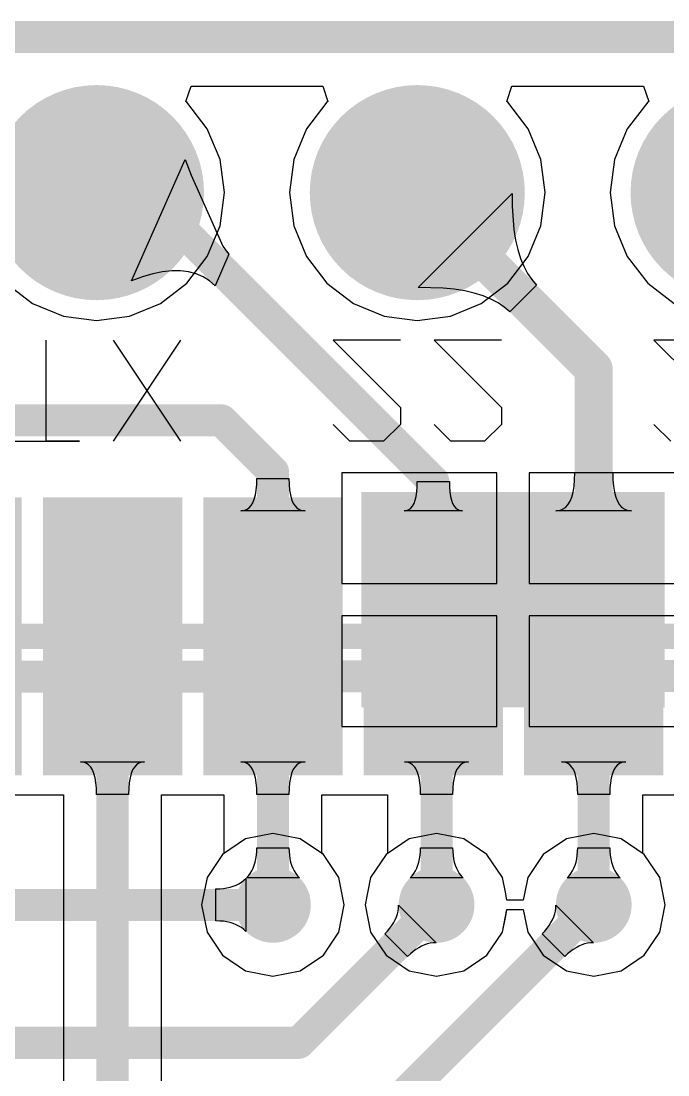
# Model space of a CAD drawing. Header units: millimetres. Extents: x 2.44 to 5.37, y 2.91 to 4.14.
# Drawn here: x 4.7865 to 4.9881, y 3.675 to 4.0035 of the extents above; entities that cross this region are included whole.
import ezdxf

# ---------------------------------------------------------------- set-up
doc = ezdxf.new("R2010")
doc.units = ezdxf.units.MM
doc.header["$MEASUREMENT"] = 0
for name, color, linetype in [('BottomLayer', 5, 'Continuous'), ('BottomOverlay', 54, 'Continuous'), ('BottomPaste', 16, 'Continuous'), ('BottomSolder', 6, 'Continuous'), ('KeepOutLayer', 6, 'Continuous'), ('MidLayer1', 16, 'Continuous'), ('MidLayer2', 76, 'Continuous'), ('MultiLayer', 9, 'Continuous'), ('PadHoleLayer', 156, 'Continuous'), ('TopLayer', 1, 'Continuous'), ('TopOverlay', 2, 'Continuous'), ('TopPaste', 8, 'Continuous'), ('TopSolder', 216, 'Continuous'), ('ViaHoleLayer', 16, 'Continuous')]:
    doc.layers.add(name, color=color, linetype=linetype)

# ---------------------------------------------------------------- blocks, each defined once
blk = doc.blocks.new('HDR1X12_19')
at = {"layer": 'BottomLayer', "const_width": 0.02953}
for points in [[(0.08524, 0, 1), (0.11476, 0, 1)], [(0.18524, 0, 1), (0.21476, 0, 1)], [(0.28524, 0, 1), (0.31476, 0, 1)]]:
    blk.add_lwpolyline(points, format="xyb", close=True, dxfattribs=at)
at = {"layer": 'BottomSolder', "const_width": 0.03353}
for points in [[(0.08324, 0, 1), (0.11676, 0, 1)], [(0.18324, 0, 1), (0.21676, 0, 1)], [(0.28324, 0, 1), (0.31676, 0, 1)]]:
    blk.add_lwpolyline(points, format="xyb", close=True, dxfattribs=at)
at = {"layer": 'MidLayer1', "const_width": 0.02953}
for points in [[(0.08524, 0, 1), (0.11476, 0, 1)], [(0.18524, 0, 1), (0.21476, 0, 1)], [(0.28524, 0, 1), (0.31476, 0, 1)]]:
    blk.add_lwpolyline(points, format="xyb", close=True, dxfattribs=at)
at = {"layer": 'MidLayer2', "const_width": 0.02953}
for points in [[(0.08524, 0, 1), (0.11476, 0, 1)], [(0.18524, 0, 1), (0.21476, 0, 1)], [(0.28524, 0, 1), (0.31476, 0, 1)]]:
    blk.add_lwpolyline(points, format="xyb", close=True, dxfattribs=at)
at = {"layer": 'MultiLayer', "const_width": 0.02953}
for points in [[(0.08524, 0, 1), (0.11476, 0, 1)], [(0.18524, 0, 1), (0.21476, 0, 1)], [(0.28524, 0, 1), (0.31476, 0, 1)]]:
    blk.add_lwpolyline(points, format="xyb", close=True, dxfattribs=at)
at = {"layer": 'PadHoleLayer', "const_width": 0.01772}
for points in [[(0.19114, 0, 1), (0.20886, 0, 1)], [(0.29114, 0, 1), (0.30886, 0, 1)]]:
    blk.add_lwpolyline(points, format="xyb", close=True, dxfattribs=at)
at = {"layer": 'TopLayer', "const_width": 0.02953}
for points in [[(0.08524, 0, 1), (0.11476, 0, 1)], [(0.18524, 0, 1), (0.21476, 0, 1)], [(0.28524, 0, 1), (0.31476, 0, 1)]]:
    blk.add_lwpolyline(points, format="xyb", close=True, dxfattribs=at)
at = {"layer": 'TopSolder', "const_width": 0.03353}
for points in [[(0.08324, 0, 1), (0.11676, 0, 1)], [(0.18324, 0, 1), (0.21676, 0, 1)], [(0.28324, 0, 1), (0.31676, 0, 1)]]:
    blk.add_lwpolyline(points, format="xyb", close=True, dxfattribs=at)
blk = doc.blocks.new('TFC____42')
at = {"layer": 'TopLayer'}
blk.add_solid([(0.20313, 0.25559), (0.20313, 0.31465), (0.11651, 0.25559), (0.11651, 0.31465)], dxfattribs=at)
at = {"layer": 'TopOverlay', "const_width": 0.01}
blk.add_lwpolyline([(-0.17218, 0.26088), (0.33305, 0.2615)], dxfattribs=at)
at = {"layer": 'TopPaste'}
blk.add_solid([(0.20313, 0.25559), (0.20313, 0.31465), (0.11651, 0.25559), (0.11651, 0.31465)], dxfattribs=at)
at = {"layer": 'TopSolder'}
blk.add_solid([(0.20713, 0.25159), (0.20713, 0.31865), (0.11251, 0.25159), (0.11251, 0.31865)], dxfattribs=at)
blk = doc.blocks.new('ESP32_WROVER_B_50')
at = {"layer": 'BottomLayer'}
for points in [[(0.66929, -0.66772), (0.74803, -0.66772), (0.66929, -0.63228), (0.74803, -0.63228)], [(0.66929, -0.71772), (0.74803, -0.71772), (0.66929, -0.68228), (0.74803, -0.68228)], [(0.66929, -0.76772), (0.74803, -0.76772), (0.66929, -0.73228), (0.74803, -0.73228)], [(0.66929, -0.81772), (0.74803, -0.81772), (0.66929, -0.78228), (0.74803, -0.78228)]]:
    blk.add_solid(points, dxfattribs=at)
at = {"layer": 'BottomOverlay', "const_width": 0.00787}
blk.add_lwpolyline([(0.70866, 0.04331), (0.70866, -1.19488)], dxfattribs=at)
at = {"layer": 'BottomPaste'}
for points in [[(0.66929, -0.66772), (0.74803, -0.66772), (0.66929, -0.63228), (0.74803, -0.63228)], [(0.66929, -0.71772), (0.74803, -0.71772), (0.66929, -0.68228), (0.74803, -0.68228)], [(0.66929, -0.76772), (0.74803, -0.76772), (0.66929, -0.73228), (0.74803, -0.73228)], [(0.66929, -0.81772), (0.74803, -0.81772), (0.66929, -0.78228), (0.74803, -0.78228)]]:
    blk.add_solid(points, dxfattribs=at)
at = {"layer": 'BottomSolder'}
for points in [[(0.66529, -0.62172), (0.75203, -0.62172), (0.66529, -0.57828), (0.75203, -0.57828)], [(0.66529, -0.67172), (0.75203, -0.67172), (0.66529, -0.62828), (0.75203, -0.62828)], [(0.66529, -0.72172), (0.75203, -0.72172), (0.66529, -0.67828), (0.75203, -0.67828)], [(0.66529, -0.77172), (0.75203, -0.77172), (0.66529, -0.72828), (0.75203, -0.72828)], [(0.66529, -0.82172), (0.75203, -0.82172), (0.66529, -0.77828), (0.75203, -0.77828)]]:
    blk.add_solid(points, dxfattribs=at)

msp = doc.modelspace()

# ---------------------------------------------------------------- linework, layer by layer
at = {"layer": 'BottomLayer'}
for p, q in [((4.82088, 3.92255), (4.83766, 3.96033)), ((4.83766, 3.96033), (4.83951, 3.95546)), ((4.83951, 3.95546), (4.84942, 3.93329)), ((4.9103, 3.92047), (4.93953, 3.9497)), ((4.93953, 3.9497), (4.93957, 3.9457)), ((4.93957, 3.9457), (4.94013, 3.93846)), ((4.94013, 3.93846), (4.94065, 3.93522)), ((4.94065, 3.93522), (4.94133, 3.93224)), ((4.84942, 3.93329), (4.85041, 3.93182)), ((4.94133, 3.93224), (4.94218, 3.92952)), ((4.85129, 3.93078), (4.84699, 3.92094)), ((4.85041, 3.93182), (4.85129, 3.93078)), ((4.94218, 3.92952), (4.94318, 3.92705)), ((4.8306, 3.92533), (4.82754, 3.92471)), ((4.83348, 3.92563), (4.8306, 3.92533)), ((4.83618, 3.92562), (4.83348, 3.92563)), ((4.8387, 3.92531), (4.83618, 3.92562)), ((4.94318, 3.92705), (4.94435, 3.92484)), ((4.8243, 3.92379), (4.82088, 3.92255)), ((4.82754, 3.92471), (4.8243, 3.92379)), ((4.84104, 3.92468), (4.8387, 3.92531)), ((4.84321, 3.92374), (4.84104, 3.92468)), ((4.84519, 3.9225), (4.84321, 3.92374)), ((4.84699, 3.92094), (4.84519, 3.9225)), ((4.94435, 3.92484), (4.94567, 3.92289)), ((4.94567, 3.92289), (4.94716, 3.92119)), ((4.91805, 3.92023), (4.9103, 3.92047)), ((4.92154, 3.91987), (4.91805, 3.92023)), ((4.92478, 3.91935), (4.92154, 3.91987)), ((4.92776, 3.91867), (4.92478, 3.91935)), ((4.94716, 3.92119), (4.93881, 3.91284)), ((4.93048, 3.91782), (4.92776, 3.91867)), ((4.93295, 3.91682), (4.93048, 3.91782)), ((4.93516, 3.91565), (4.93295, 3.91682)), ((4.93711, 3.91433), (4.93516, 3.91565)), ((4.93881, 3.91284), (4.93711, 3.91433)), ((4.85995, 3.85903), (4.86, 3.86095)), ((4.86, 3.86095), (4.87, 3.86095)), ((4.87, 3.86095), (4.87005, 3.85903)), ((4.90996, 3.85826), (4.91, 3.86)), ((4.91, 3.86), (4.92, 3.86)), ((4.92, 3.86), (4.92004, 3.85826)), ((4.95886, 3.85847), (4.95904, 3.86049)), ((4.95904, 3.86049), (4.95909, 3.86276)), ((4.95909, 3.86276), (4.97091, 3.86276)), ((4.97091, 3.86276), (4.97096, 3.86049)), ((4.97096, 3.86049), (4.97114, 3.85847)), ((4.85955, 3.85579), (4.8598, 3.85731)), ((4.8598, 3.85731), (4.85995, 3.85903)), ((4.87005, 3.85903), (4.8702, 3.85731)), ((4.8702, 3.85731), (4.87045, 3.85579)), ((4.90964, 3.85532), (4.90984, 3.8567)), ((4.90984, 3.8567), (4.90996, 3.85826)), ((4.92004, 3.85826), (4.92016, 3.8567)), ((4.92016, 3.8567), (4.92036, 3.85532)), ((4.95815, 3.85513), (4.95856, 3.85668)), ((4.95856, 3.85668), (4.95886, 3.85847)), ((4.97114, 3.85847), (4.97144, 3.85668)), ((4.97144, 3.85668), (4.97185, 3.85513)), ((4.8582, 3.85245), (4.85875, 3.85336)), ((4.85875, 3.85336), (4.8592, 3.85447)), ((4.8592, 3.85447), (4.85955, 3.85579)), ((4.87045, 3.85579), (4.8708, 3.85447)), ((4.8708, 3.85447), (4.87125, 3.85336)), ((4.87125, 3.85336), (4.8718, 3.85245)), ((4.90854, 3.8523), (4.90899, 3.85312)), ((4.90899, 3.85312), (4.90935, 3.85413)), ((4.90935, 3.85413), (4.90964, 3.85532)), ((4.92036, 3.85532), (4.92065, 3.85413)), ((4.92065, 3.85413), (4.92101, 3.85312)), ((4.92101, 3.85312), (4.92146, 3.8523)), ((4.95697, 3.85274), (4.95762, 3.85381)), ((4.95762, 3.85381), (4.95815, 3.85513)), ((4.97185, 3.85513), (4.97238, 3.85381)), ((4.97238, 3.85381), (4.97303, 3.85274)), ((4.855, 3.85083), (4.85595, 3.85093)), ((4.875, 3.85083), (4.855, 3.85083)), ((4.85595, 3.85093), (4.8568, 3.85124)), ((4.8568, 3.85124), (4.85755, 3.85174)), ((4.85755, 3.85174), (4.8582, 3.85245)), ((4.8718, 3.85245), (4.87245, 3.85174)), ((4.87245, 3.85174), (4.8732, 3.85124)), ((4.8732, 3.85124), (4.87405, 3.85093)), ((4.87405, 3.85093), (4.875, 3.85083)), ((4.90595, 3.85083), (4.90672, 3.85092)), ((4.92405, 3.85083), (4.90595, 3.85083)), ((4.90672, 3.85092), (4.90741, 3.8512)), ((4.90741, 3.8512), (4.90802, 3.85166)), ((4.90802, 3.85166), (4.90854, 3.8523)), ((4.92146, 3.8523), (4.92198, 3.85166)), ((4.92198, 3.85166), (4.92259, 3.8512)), ((4.92259, 3.8512), (4.92328, 3.85092)), ((4.92328, 3.85092), (4.92405, 3.85083)), ((4.95319, 3.85083), (4.95431, 3.85095)), ((4.97681, 3.85083), (4.95319, 3.85083)), ((4.95431, 3.85095), (4.95531, 3.85131)), ((4.95531, 3.85131), (4.9562, 3.8519)), ((4.9562, 3.8519), (4.95697, 3.85274)), ((4.97303, 3.85274), (4.9738, 3.8519)), ((4.9738, 3.8519), (4.97469, 3.85131)), ((4.97469, 3.85131), (4.97569, 3.85095)), ((4.97569, 3.85095), (4.97681, 3.85083)), ((4.80595, 3.77247), (4.805, 3.77257)), ((4.805, 3.77257), (4.825, 3.77257)), ((4.8068, 3.77217), (4.80595, 3.77247)), ((4.80755, 3.77166), (4.8068, 3.77217)), ((4.8082, 3.77095), (4.80755, 3.77166)), ((4.80875, 3.77004), (4.8082, 3.77095)), ((4.8218, 3.77095), (4.82125, 3.77004)), ((4.82245, 3.77166), (4.8218, 3.77095)), ((4.8232, 3.77217), (4.82245, 3.77166)), ((4.82405, 3.77247), (4.8232, 3.77217)), ((4.825, 3.77257), (4.82405, 3.77247)), ((4.85595, 3.77247), (4.855, 3.77257)), ((4.855, 3.77257), (4.875, 3.77257)), ((4.8568, 3.77217), (4.85595, 3.77247)), ((4.85755, 3.77166), (4.8568, 3.77217)), ((4.8582, 3.77095), (4.85755, 3.77166)), ((4.85875, 3.77004), (4.8582, 3.77095)), ((4.8718, 3.77095), (4.87125, 3.77004)), ((4.87245, 3.77166), (4.8718, 3.77095)), ((4.8732, 3.77217), (4.87245, 3.77166)), ((4.87405, 3.77247), (4.8732, 3.77217)), ((4.875, 3.77257), (4.87405, 3.77247)), ((4.90695, 3.77247), (4.906, 3.77257)), ((4.906, 3.77257), (4.926, 3.77257)), ((4.9078, 3.77217), (4.90695, 3.77247)), ((4.90855, 3.77166), (4.9078, 3.77217)), ((4.9092, 3.77095), (4.90855, 3.77166)), ((4.90975, 3.77004), (4.9092, 3.77095)), ((4.9228, 3.77095), (4.92225, 3.77004)), ((4.92345, 3.77166), (4.9228, 3.77095)), ((4.9242, 3.77217), (4.92345, 3.77166)), ((4.92505, 3.77247), (4.9242, 3.77217)), ((4.926, 3.77257), (4.92505, 3.77247)), ((4.95595, 3.77247), (4.955, 3.77257)), ((4.955, 3.77257), (4.975, 3.77257)), ((4.9568, 3.77217), (4.95595, 3.77247)), ((4.95755, 3.77166), (4.9568, 3.77217)), ((4.9582, 3.77095), (4.95755, 3.77166)), ((4.95875, 3.77004), (4.9582, 3.77095)), ((4.9718, 3.77095), (4.97125, 3.77004)), ((4.97245, 3.77166), (4.9718, 3.77095)), ((4.9732, 3.77217), (4.97245, 3.77166)), ((4.97405, 3.77247), (4.9732, 3.77217)), ((4.975, 3.77257), (4.97405, 3.77247)), ((4.8092, 3.76893), (4.80875, 3.77004)), ((4.80955, 3.76761), (4.8092, 3.76893)), ((4.8208, 3.76893), (4.82045, 3.76761)), ((4.82125, 3.77004), (4.8208, 3.76893)), ((4.8592, 3.76893), (4.85875, 3.77004)), ((4.85955, 3.76761), (4.8592, 3.76893)), ((4.8708, 3.76893), (4.87045, 3.76761)), ((4.87125, 3.77004), (4.8708, 3.76893)), ((4.9102, 3.76893), (4.90975, 3.77004)), ((4.91055, 3.76761), (4.9102, 3.76893)), ((4.9218, 3.76893), (4.92145, 3.76761)), ((4.92225, 3.77004), (4.9218, 3.76893)), ((4.9592, 3.76893), (4.95875, 3.77004)), ((4.95955, 3.76761), (4.9592, 3.76893)), ((4.9708, 3.76893), (4.97045, 3.76761)), ((4.97125, 3.77004), (4.9708, 3.76893)), ((4.8098, 3.76609), (4.80955, 3.76761)), ((4.80995, 3.76437), (4.8098, 3.76609)), ((4.81, 3.76245), (4.80995, 3.76437)), ((4.82005, 3.76437), (4.82, 3.76245)), ((4.8202, 3.76609), (4.82005, 3.76437)), ((4.82045, 3.76761), (4.8202, 3.76609)), ((4.8598, 3.76609), (4.85955, 3.76761)), ((4.85995, 3.76437), (4.8598, 3.76609)), ((4.86, 3.76245), (4.85995, 3.76437)), ((4.87005, 3.76437), (4.87, 3.76245)), ((4.8702, 3.76609), (4.87005, 3.76437)), ((4.87045, 3.76761), (4.8702, 3.76609)), ((4.9108, 3.76609), (4.91055, 3.76761)), ((4.91095, 3.76437), (4.9108, 3.76609)), ((4.911, 3.76245), (4.91095, 3.76437)), ((4.92105, 3.76437), (4.921, 3.76245)), ((4.9212, 3.76609), (4.92105, 3.76437)), ((4.92145, 3.76761), (4.9212, 3.76609)), ((4.9598, 3.76609), (4.95955, 3.76761)), ((4.95995, 3.76437), (4.9598, 3.76609)), ((4.96, 3.76245), (4.95995, 3.76437)), ((4.97005, 3.76437), (4.97, 3.76245)), ((4.9702, 3.76609), (4.97005, 3.76437)), ((4.97045, 3.76761), (4.9702, 3.76609)), ((4.48029, 3.76233), (4.79971, 3.76233)), ((4.79971, 3.76233), (4.79971, 3.41433)), ((4.82, 3.76245), (4.81, 3.76245)), ((4.83029, 3.408), (4.83029, 3.76233)), ((4.83029, 3.76233), (4.84971, 3.76233)), ((4.84971, 3.76233), (4.84971, 3.74443)), ((4.87, 3.76245), (4.86, 3.76245)), ((4.88029, 3.74443), (4.88029, 3.76233)), ((4.88029, 3.76233), (4.90071, 3.76233)), ((4.90071, 3.76233), (4.90071, 3.74443)), ((4.921, 3.76245), (4.911, 3.76245)), ((4.97, 3.76245), (4.96, 3.76245)), ((4.98029, 3.74443), (4.98029, 3.76233)), ((4.98029, 3.76233), (4.99878, 3.76233)), ((4.85997, 3.74459), (4.86, 3.74579)), ((4.86, 3.74579), (4.87, 3.74579)), ((4.87, 3.74579), (4.87003, 3.74459)), ((4.91097, 3.74459), (4.911, 3.74579)), ((4.911, 3.74579), (4.921, 3.74579)), ((4.921, 3.74579), (4.92103, 3.74459)), ((4.95997, 3.74459), (4.96, 3.74579)), ((4.96, 3.74579), (4.97, 3.74579)), ((4.97, 3.74579), (4.97003, 3.74459)), ((4.84928, 3.74372), (4.84445, 3.73651)), ((4.84961, 3.74395), (4.84928, 3.74372)), ((4.84968, 3.74424), (4.84961, 3.74395)), ((4.84971, 3.74443), (4.84968, 3.74424)), ((4.85948, 3.74134), (4.85971, 3.74236)), ((4.85971, 3.74236), (4.85987, 3.74345)), ((4.85987, 3.74345), (4.85997, 3.74459)), ((4.87003, 3.74459), (4.87013, 3.74345)), ((4.87013, 3.74345), (4.87029, 3.74236)), ((4.87029, 3.74236), (4.87052, 3.74134)), ((4.88032, 3.74424), (4.88029, 3.74443)), ((4.88039, 3.74395), (4.88032, 3.74424)), ((4.88072, 3.74372), (4.88039, 3.74395)), ((4.88555, 3.73651), (4.88072, 3.74372)), ((4.90028, 3.74372), (4.89545, 3.73651)), ((4.90061, 3.74395), (4.90028, 3.74372)), ((4.90068, 3.74424), (4.90061, 3.74395)), ((4.90071, 3.74443), (4.90068, 3.74424)), ((4.91048, 3.74134), (4.91071, 3.74236)), ((4.91071, 3.74236), (4.91087, 3.74345)), ((4.91087, 3.74345), (4.91097, 3.74459)), ((4.92103, 3.74459), (4.92113, 3.74345)), ((4.92113, 3.74345), (4.92129, 3.74236)), ((4.92129, 3.74236), (4.92152, 3.74134)), ((4.95948, 3.74134), (4.95971, 3.74236)), ((4.95971, 3.74236), (4.95987, 3.74345)), ((4.95987, 3.74345), (4.95997, 3.74459)), ((4.97003, 3.74459), (4.97013, 3.74345)), ((4.97013, 3.74345), (4.97029, 3.74236)), ((4.97029, 3.74236), (4.97052, 3.74134)), ((4.98032, 3.74424), (4.98029, 3.74443)), ((4.98039, 3.74395), (4.98032, 3.74424)), ((4.98072, 3.74372), (4.98039, 3.74395)), ((4.98555, 3.73651), (4.98072, 3.74372)), ((4.85791, 3.73783), (4.8584, 3.73862)), ((4.8584, 3.73862), (4.85882, 3.73947)), ((4.85882, 3.73947), (4.85918, 3.74037)), ((4.85918, 3.74037), (4.85948, 3.74134)), ((4.87052, 3.74134), (4.87082, 3.74037)), ((4.87082, 3.74037), (4.87118, 3.73947)), ((4.87118, 3.73947), (4.8716, 3.73862)), ((4.8716, 3.73862), (4.87209, 3.73783)), ((4.90891, 3.73783), (4.9094, 3.73862)), ((4.9094, 3.73862), (4.90982, 3.73947)), ((4.90982, 3.73947), (4.91018, 3.74037)), ((4.91018, 3.74037), (4.91048, 3.74134)), ((4.92152, 3.74134), (4.92182, 3.74037)), ((4.92182, 3.74037), (4.92218, 3.73947)), ((4.92218, 3.73947), (4.9226, 3.73862)), ((4.9226, 3.73862), (4.92309, 3.73783)), ((4.95791, 3.73783), (4.9584, 3.73862)), ((4.9584, 3.73862), (4.95882, 3.73947)), ((4.95882, 3.73947), (4.95918, 3.74037)), ((4.95918, 3.74037), (4.95948, 3.74134)), ((4.97052, 3.74134), (4.97082, 3.74037)), ((4.97082, 3.74037), (4.97118, 3.73947)), ((4.97118, 3.73947), (4.9716, 3.73862)), ((4.9716, 3.73862), (4.97209, 3.73783)), ((4.84445, 3.73651), (4.84276, 3.728)), ((4.85673, 3.73643), (4.85735, 3.7371)), ((4.87327, 3.73643), (4.85673, 3.73643)), ((4.85735, 3.7371), (4.85791, 3.73783)), ((4.87209, 3.73783), (4.87265, 3.7371)), ((4.87265, 3.7371), (4.87327, 3.73643)), ((4.88724, 3.728), (4.88555, 3.73651)), ((4.89545, 3.73651), (4.89376, 3.728)), ((4.90773, 3.73643), (4.90835, 3.7371)), ((4.92427, 3.73643), (4.90773, 3.73643)), ((4.90835, 3.7371), (4.90891, 3.73783)), ((4.92309, 3.73783), (4.92365, 3.7371)), ((4.92365, 3.7371), (4.92427, 3.73643)), ((4.95673, 3.73643), (4.95735, 3.7371)), ((4.97327, 3.73643), (4.95673, 3.73643)), ((4.95735, 3.7371), (4.95791, 3.73783)), ((4.97209, 3.73783), (4.97265, 3.7371)), ((4.97265, 3.7371), (4.97327, 3.73643)), ((4.98724, 3.728), (4.98555, 3.73651)), ((4.84276, 3.728), (4.84445, 3.71949)), ((4.88555, 3.71949), (4.88724, 3.728)), ((4.89376, 3.728), (4.89545, 3.71949)), ((4.93655, 3.71949), (4.93795, 3.72656)), ((4.93795, 3.72656), (4.94305, 3.72656)), ((4.94305, 3.72656), (4.94445, 3.71949)), ((4.98555, 3.71949), (4.98724, 3.728)), ((4.84445, 3.71949), (4.84928, 3.71228)), ((4.88072, 3.71228), (4.88555, 3.71949)), ((4.89545, 3.71949), (4.90028, 3.71228)), ((4.93172, 3.71228), (4.93655, 3.71949)), ((4.94445, 3.71949), (4.94928, 3.71228)), ((4.98072, 3.71228), (4.98555, 3.71949)), ((4.84928, 3.71228), (4.85649, 3.70745)), ((4.87351, 3.70745), (4.88072, 3.71228)), ((4.90028, 3.71228), (4.90749, 3.70745)), ((4.92451, 3.70745), (4.93172, 3.71228)), ((4.94928, 3.71228), (4.95649, 3.70745)), ((4.97351, 3.70745), (4.98072, 3.71228)), ((4.85649, 3.70745), (4.865, 3.70576)), ((4.865, 3.70576), (4.87351, 3.70745)), ((4.90749, 3.70745), (4.916, 3.70576)), ((4.916, 3.70576), (4.92451, 3.70745)), ((4.95649, 3.70745), (4.965, 3.70576)), ((4.965, 3.70576), (4.97351, 3.70745))]:
    msp.add_line(p, q, dxfattribs=at)
for points, const_width in [([(4.81, 3.95), (4.825, 3.95)], 0.01), ([(4.825, 3.95), (4.915, 3.86)], 0.01), ([(4.91, 3.95), (4.965, 3.895)], 0.01181), ([(4.965, 3.8117), (4.965, 3.895)], 0.01181), ([(4.781, 3.879), (4.849, 3.879)], 0.01), ([(4.849, 3.879), (4.865, 3.863)], 0.01), ([(4.865, 3.8117), (4.865, 3.863)], 0.01), ([(4.915, 3.8117), (4.915, 3.86)], 0.01), ([(4.815, 3.408), (4.815, 3.8117)], 0.01), ([(4.865, 3.728), (4.865, 3.8117)], 0.01), ([(4.915, 3.8117), (4.916, 3.8107)], 0.01), ([(4.916, 3.728), (4.916, 3.8107)], 0.01), ([(4.965, 3.728), (4.965, 3.8117)], 0.01)]:
    msp.add_lwpolyline(points, dxfattribs=dict(at, const_width=const_width))
for points, const_width in [([(4.8075, 3.95, 1), (4.8125, 3.95, 1)], 0.005), ([(4.8225, 3.95, 1), (4.8275, 3.95, 1)], 0.005), ([(4.8225, 3.95, 1), (4.8275, 3.95, 1)], 0.005), ([(4.90705, 3.95, 1), (4.91295, 3.95, 1)], 0.00591), ([(4.96205, 3.895, 1), (4.96795, 3.895, 1)], 0.00591), ([(4.96205, 3.895, 1), (4.96795, 3.895, 1)], 0.00591), ([(4.8465, 3.879, 1), (4.8515, 3.879, 1)], 0.005), ([(4.8465, 3.879, 1), (4.8515, 3.879, 1)], 0.005), ([(4.8625, 3.863, 1), (4.8675, 3.863, 1)], 0.005), ([(4.8625, 3.863, 1), (4.8675, 3.863, 1)], 0.005), ([(4.9125, 3.86, 1), (4.9175, 3.86, 1)], 0.005), ([(4.9125, 3.86, 1), (4.9175, 3.86, 1)], 0.005), ([(4.96205, 3.8117, 1), (4.96795, 3.8117, 1)], 0.00591), ([(4.8125, 3.8117, 1), (4.8175, 3.8117, 1)], 0.005), ([(4.8625, 3.8117, 1), (4.8675, 3.8117, 1)], 0.005), ([(4.8625, 3.8117, 1), (4.8675, 3.8117, 1)], 0.005), ([(4.9125, 3.8117, 1), (4.9175, 3.8117, 1)], 0.005), ([(4.9125, 3.8117, 1), (4.9175, 3.8117, 1)], 0.005), ([(4.9135, 3.8107, 1), (4.9185, 3.8107, 1)], 0.005), ([(4.9135, 3.8107, 1), (4.9185, 3.8107, 1)], 0.005), ([(4.9625, 3.8117, 1), (4.9675, 3.8117, 1)], 0.005), ([(4.85909, 3.728, 1), (4.87091, 3.728, 1)], 0.01181), ([(4.91009, 3.728, 1), (4.92191, 3.728, 1)], 0.01181), ([(4.95909, 3.728, 1), (4.97091, 3.728, 1)], 0.01181), ([(4.8625, 3.728, 1), (4.8675, 3.728, 1)], 0.005), ([(4.9135, 3.728, 1), (4.9185, 3.728, 1)], 0.005), ([(4.9625, 3.728, 1), (4.9675, 3.728, 1)], 0.005)]:
    msp.add_lwpolyline(points, format="xyb", close=True, dxfattribs=dict(at, const_width=const_width))
at = {"layer": 'BottomOverlay'}
for p, q in [((4.79426, 3.87251), (4.79426, 3.904)), ((4.81525, 3.87251), (4.83624, 3.904)), ((4.83624, 3.87251), (4.81525, 3.904)), ((4.90475, 3.904), (4.88376, 3.904)), ((4.88376, 3.904), (4.90475, 3.88301)), ((4.93624, 3.904), (4.91525, 3.904)), ((4.91525, 3.904), (4.93624, 3.88301)), ((5.00475, 3.904), (4.98376, 3.904)), ((4.98376, 3.904), (5.00475, 3.88301)), ((4.90475, 3.88301), (4.90475, 3.87776)), ((4.93624, 3.88301), (4.93624, 3.87776)), ((4.88901, 3.87251), (4.88376, 3.87776)), ((4.90475, 3.87776), (4.8995, 3.87251)), ((4.9205, 3.87251), (4.91525, 3.87776)), ((4.93624, 3.87776), (4.93099, 3.87251)), ((4.98901, 3.87251), (4.98376, 3.87776)), ((4.78376, 3.87251), (4.80475, 3.87251)), ((4.80475, 3.87251), (4.79426, 3.87251)), ((4.8995, 3.87251), (4.88901, 3.87251)), ((4.93099, 3.87251), (4.9205, 3.87251))]:
    msp.add_line(p, q, dxfattribs=at)
at = {"layer": 'KeepOutLayer', "const_width": 0.01}
msp.add_lwpolyline([(3.68182, 3.99848), (5.27557, 3.99848)], dxfattribs=at)
at = {"layer": 'MidLayer1'}
for p, q in [((4.83786, 3.97845), (4.83947, 3.98318)), ((4.83947, 3.98318), (4.88053, 3.98318)), ((4.88053, 3.98318), (4.88214, 3.97845)), ((4.93786, 3.97845), (4.93947, 3.98318)), ((4.93947, 3.98318), (4.98053, 3.98318)), ((4.98053, 3.98318), (4.98214, 3.97845)), ((4.83819, 3.97819), (4.83786, 3.97845)), ((4.84453, 3.96993), (4.83819, 3.97819)), ((4.88181, 3.97819), (4.87547, 3.96993)), ((4.88214, 3.97845), (4.88181, 3.97819)), ((4.93819, 3.97819), (4.93786, 3.97845)), ((4.94453, 3.96993), (4.93819, 3.97819)), ((4.98181, 3.97819), (4.97547, 3.96993)), ((4.98214, 3.97845), (4.98181, 3.97819)), ((4.84851, 3.96032), (4.84453, 3.96993)), ((4.87547, 3.96993), (4.87149, 3.96032)), ((4.94851, 3.96032), (4.94453, 3.96993)), ((4.97547, 3.96993), (4.97149, 3.96032)), ((4.84987, 3.95), (4.84851, 3.96032)), ((4.87149, 3.96032), (4.87013, 3.95)), ((4.94987, 3.95), (4.94851, 3.96032)), ((4.97149, 3.96032), (4.97013, 3.95)), ((4.84851, 3.93968), (4.84987, 3.95)), ((4.87013, 3.95), (4.87149, 3.93968)), ((4.94851, 3.93968), (4.94987, 3.95)), ((4.97013, 3.95), (4.97149, 3.93968)), ((4.84453, 3.93007), (4.84851, 3.93968)), ((4.87149, 3.93968), (4.87547, 3.93007)), ((4.94453, 3.93007), (4.94851, 3.93968)), ((4.97149, 3.93968), (4.97547, 3.93007)), ((4.83819, 3.92181), (4.84453, 3.93007)), ((4.87547, 3.93007), (4.88181, 3.92181)), ((4.93819, 3.92181), (4.94453, 3.93007)), ((4.97547, 3.93007), (4.98181, 3.92181)), ((4.78181, 3.92181), (4.79007, 3.91547)), ((4.82993, 3.91547), (4.83819, 3.92181)), ((4.88181, 3.92181), (4.89007, 3.91547)), ((4.92993, 3.91547), (4.93819, 3.92181)), ((4.98181, 3.92181), (4.99007, 3.91547)), ((4.79007, 3.91547), (4.79968, 3.91149)), ((4.82032, 3.91149), (4.82993, 3.91547)), ((4.89007, 3.91547), (4.89968, 3.91149)), ((4.92032, 3.91149), (4.92993, 3.91547)), ((4.79968, 3.91149), (4.81, 3.91013)), ((4.81, 3.91013), (4.82032, 3.91149)), ((4.89968, 3.91149), (4.91, 3.91013)), ((4.91, 3.91013), (4.92032, 3.91149)), ((4.85649, 3.74855), (4.84928, 3.74372)), ((4.865, 3.75024), (4.85649, 3.74855)), ((4.87351, 3.74855), (4.865, 3.75024)), ((4.88072, 3.74372), (4.87351, 3.74855)), ((4.90749, 3.74855), (4.90028, 3.74372)), ((4.916, 3.75024), (4.90749, 3.74855)), ((4.92451, 3.74855), (4.916, 3.75024)), ((4.93172, 3.74372), (4.92451, 3.74855)), ((4.95649, 3.74855), (4.94928, 3.74372)), ((4.965, 3.75024), (4.95649, 3.74855)), ((4.97351, 3.74855), (4.965, 3.75024)), ((4.98072, 3.74372), (4.97351, 3.74855)), ((4.84928, 3.74372), (4.84445, 3.73651)), ((4.88555, 3.73651), (4.88072, 3.74372)), ((4.90028, 3.74372), (4.89545, 3.73651)), ((4.93655, 3.73651), (4.93172, 3.74372)), ((4.94928, 3.74372), (4.94445, 3.73651)), ((4.98555, 3.73651), (4.98072, 3.74372)), ((4.84445, 3.73651), (4.84276, 3.728)), ((4.88724, 3.728), (4.88555, 3.73651)), ((4.89545, 3.73651), (4.89376, 3.728)), ((4.93756, 3.73139), (4.93655, 3.73651)), ((4.94445, 3.73651), (4.94344, 3.7314)), ((4.98724, 3.728), (4.98555, 3.73651)), ((4.93795, 3.72944), (4.93756, 3.73139)), ((4.94305, 3.72944), (4.93795, 3.72944)), ((4.94344, 3.7314), (4.94305, 3.72944)), ((4.84276, 3.728), (4.84445, 3.71949)), ((4.88555, 3.71949), (4.88724, 3.728)), ((4.89376, 3.728), (4.89545, 3.71949)), ((4.93756, 3.7246), (4.93795, 3.72656)), ((4.93795, 3.72656), (4.94305, 3.72656)), ((4.94305, 3.72656), (4.94344, 3.72461)), ((4.98555, 3.71949), (4.98724, 3.728)), ((4.93655, 3.71949), (4.93756, 3.7246)), ((4.94344, 3.72461), (4.94445, 3.71949)), ((4.84445, 3.71949), (4.84928, 3.71228)), ((4.88072, 3.71228), (4.88555, 3.71949)), ((4.89545, 3.71949), (4.90028, 3.71228)), ((4.93172, 3.71228), (4.93655, 3.71949)), ((4.94445, 3.71949), (4.94928, 3.71228)), ((4.98072, 3.71228), (4.98555, 3.71949)), ((4.84928, 3.71228), (4.85649, 3.70745)), ((4.87351, 3.70745), (4.88072, 3.71228)), ((4.90028, 3.71228), (4.90749, 3.70745)), ((4.92451, 3.70745), (4.93172, 3.71228)), ((4.94928, 3.71228), (4.95649, 3.70745)), ((4.97351, 3.70745), (4.98072, 3.71228)), ((4.85649, 3.70745), (4.865, 3.70576)), ((4.865, 3.70576), (4.87351, 3.70745)), ((4.90749, 3.70745), (4.916, 3.70576)), ((4.916, 3.70576), (4.92451, 3.70745)), ((4.95649, 3.70745), (4.965, 3.70576)), ((4.965, 3.70576), (4.97351, 3.70745))]:
    msp.add_line(p, q, dxfattribs=at)
at = {"layer": 'MidLayer1', "const_width": 0.01181}
for points in [[(4.85909, 3.728, 1), (4.87091, 3.728, 1)], [(4.91009, 3.728, 1), (4.92191, 3.728, 1)], [(4.95909, 3.728, 1), (4.97091, 3.728, 1)]]:
    msp.add_lwpolyline(points, format="xyb", close=True, dxfattribs=at)
at = {"layer": 'MidLayer2'}
for p, q in [((4.85438, 3.7346), (4.85517, 3.73509)), ((4.85517, 3.73509), (4.8559, 3.73565)), ((4.8559, 3.73565), (4.85657, 3.73627)), ((4.85657, 3.73627), (4.85657, 3.71973)), ((4.84721, 3.733), (4.84841, 3.73303)), ((4.84721, 3.723), (4.84721, 3.733)), ((4.84841, 3.73303), (4.84955, 3.73313)), ((4.84955, 3.73313), (4.85064, 3.73329)), ((4.85064, 3.73329), (4.85166, 3.73352)), ((4.85166, 3.73352), (4.85263, 3.73382)), ((4.85263, 3.73382), (4.85353, 3.73418)), ((4.85353, 3.73418), (4.85438, 3.7346)), ((4.90352, 3.72426), (4.90382, 3.72516)), ((4.90382, 3.72516), (4.90403, 3.72606)), ((4.90403, 3.72606), (4.90415, 3.72697)), ((4.90415, 3.72697), (4.90419, 3.72788)), ((4.90419, 3.72788), (4.91588, 3.71619)), ((4.95252, 3.72426), (4.95282, 3.72516)), ((4.95282, 3.72516), (4.95303, 3.72606)), ((4.95303, 3.72606), (4.95315, 3.72697)), ((4.95315, 3.72697), (4.95319, 3.72788)), ((4.95319, 3.72788), (4.96488, 3.71619)), ((4.84841, 3.72297), (4.84721, 3.723)), ((4.84955, 3.72287), (4.84841, 3.72297)), ((4.85064, 3.72271), (4.84955, 3.72287)), ((4.85166, 3.72248), (4.85064, 3.72271)), ((4.85263, 3.72218), (4.85166, 3.72248)), ((4.85353, 3.72182), (4.85263, 3.72218)), ((4.85438, 3.7214), (4.85353, 3.72182)), ((4.9021, 3.72159), (4.90266, 3.72247)), ((4.90266, 3.72247), (4.90314, 3.72336)), ((4.90314, 3.72336), (4.90352, 3.72426)), ((4.9511, 3.72159), (4.95166, 3.72247)), ((4.95166, 3.72247), (4.95214, 3.72336)), ((4.95214, 3.72336), (4.95252, 3.72426)), ((4.85517, 3.72091), (4.85438, 3.7214)), ((4.8559, 3.72035), (4.85517, 3.72091)), ((4.85657, 3.71973), (4.8559, 3.72035)), ((4.89989, 3.71896), (4.90071, 3.71983)), ((4.90696, 3.71189), (4.89989, 3.71896)), ((4.90071, 3.71983), (4.90145, 3.72071)), ((4.90145, 3.72071), (4.9021, 3.72159)), ((4.94889, 3.71896), (4.94971, 3.71983)), ((4.95596, 3.71189), (4.94889, 3.71896)), ((4.94971, 3.71983), (4.95045, 3.72071)), ((4.95045, 3.72071), (4.9511, 3.72159)), ((4.91136, 3.71514), (4.91047, 3.71466)), ((4.91226, 3.71552), (4.91136, 3.71514)), ((4.91316, 3.71582), (4.91226, 3.71552)), ((4.91406, 3.71603), (4.91316, 3.71582)), ((4.91497, 3.71615), (4.91406, 3.71603)), ((4.91588, 3.71619), (4.91497, 3.71615)), ((4.96036, 3.71514), (4.95947, 3.71466)), ((4.96126, 3.71552), (4.96036, 3.71514)), ((4.96216, 3.71582), (4.96126, 3.71552)), ((4.96306, 3.71603), (4.96216, 3.71582)), ((4.96397, 3.71615), (4.96306, 3.71603)), ((4.96488, 3.71619), (4.96397, 3.71615)), ((4.90783, 3.71271), (4.90696, 3.71189)), ((4.90871, 3.71345), (4.90783, 3.71271)), ((4.90959, 3.7141), (4.90871, 3.71345)), ((4.91047, 3.71466), (4.90959, 3.7141)), ((4.95683, 3.71271), (4.95596, 3.71189)), ((4.95771, 3.71345), (4.95683, 3.71271)), ((4.95859, 3.7141), (4.95771, 3.71345)), ((4.95947, 3.71466), (4.95859, 3.7141))]:
    msp.add_line(p, q, dxfattribs=at)
for points, const_width in [([(4.85909, 3.728, 1), (4.87091, 3.728, 1)], 0.01181), ([(4.91009, 3.728, 1), (4.92191, 3.728, 1)], 0.01181), ([(4.95909, 3.728, 1), (4.97091, 3.728, 1)], 0.01181), ([(4.8625, 3.728, 1), (4.8675, 3.728, 1)], 0.005), ([(4.9135, 3.728, 1), (4.9185, 3.728, 1)], 0.005), ([(4.9625, 3.728, 1), (4.9675, 3.728, 1)], 0.005), ([(4.8705, 3.685, 1), (4.8755, 3.685, 1)], 0.005), ([(4.8705, 3.685, 1), (4.8755, 3.685, 1)], 0.005)]:
    msp.add_lwpolyline(points, format="xyb", close=True, dxfattribs=dict(at, const_width=const_width))
at = {"layer": 'MidLayer2', "const_width": 0.01}
for points in [[(4.41896, 3.728), (4.865, 3.728)], [(4.873, 3.685), (4.916, 3.728)], [(4.892, 3.655), (4.965, 3.728)], [(4.49, 3.685), (4.873, 3.685)]]:
    msp.add_lwpolyline(points, dxfattribs=at)
at = {"layer": 'MultiLayer', "const_width": 0.01181}
for points in [[(4.85909, 3.728, 1), (4.87091, 3.728, 1)], [(4.91009, 3.728, 1), (4.92191, 3.728, 1)], [(4.95909, 3.728, 1), (4.97091, 3.728, 1)]]:
    msp.add_lwpolyline(points, format="xyb", close=True, dxfattribs=at)
at = {"layer": 'TopLayer'}
for p, q in [((4.83786, 3.97845), (4.83947, 3.98318)), ((4.83947, 3.98318), (4.88053, 3.98318)), ((4.88053, 3.98318), (4.88214, 3.97845)), ((4.93786, 3.97845), (4.93947, 3.98318)), ((4.93947, 3.98318), (4.98053, 3.98318)), ((4.98053, 3.98318), (4.98214, 3.97845)), ((4.83819, 3.97819), (4.83786, 3.97845)), ((4.84453, 3.96993), (4.83819, 3.97819)), ((4.88181, 3.97819), (4.87547, 3.96993)), ((4.88214, 3.97845), (4.88181, 3.97819)), ((4.93819, 3.97819), (4.93786, 3.97845)), ((4.94453, 3.96993), (4.93819, 3.97819)), ((4.98181, 3.97819), (4.97547, 3.96993)), ((4.98214, 3.97845), (4.98181, 3.97819)), ((4.84851, 3.96032), (4.84453, 3.96993)), ((4.87547, 3.96993), (4.87149, 3.96032)), ((4.94851, 3.96032), (4.94453, 3.96993)), ((4.97547, 3.96993), (4.97149, 3.96032)), ((4.84987, 3.95), (4.84851, 3.96032)), ((4.87149, 3.96032), (4.87013, 3.95)), ((4.94987, 3.95), (4.94851, 3.96032)), ((4.97149, 3.96032), (4.97013, 3.95)), ((4.84851, 3.93968), (4.84987, 3.95)), ((4.87013, 3.95), (4.87149, 3.93968)), ((4.94851, 3.93968), (4.94987, 3.95)), ((4.97013, 3.95), (4.97149, 3.93968)), ((4.84453, 3.93007), (4.84851, 3.93968)), ((4.87149, 3.93968), (4.87547, 3.93007)), ((4.94453, 3.93007), (4.94851, 3.93968)), ((4.97149, 3.93968), (4.97547, 3.93007)), ((4.83819, 3.92181), (4.84453, 3.93007)), ((4.87547, 3.93007), (4.88181, 3.92181)), ((4.93819, 3.92181), (4.94453, 3.93007)), ((4.97547, 3.93007), (4.98181, 3.92181)), ((4.78181, 3.92181), (4.79007, 3.91547)), ((4.82993, 3.91547), (4.83819, 3.92181)), ((4.88181, 3.92181), (4.89007, 3.91547)), ((4.92993, 3.91547), (4.93819, 3.92181)), ((4.98181, 3.92181), (4.99007, 3.91547)), ((4.79007, 3.91547), (4.79968, 3.91149)), ((4.82032, 3.91149), (4.82993, 3.91547)), ((4.89007, 3.91547), (4.89968, 3.91149)), ((4.92032, 3.91149), (4.92993, 3.91547)), ((4.79968, 3.91149), (4.81, 3.91013)), ((4.81, 3.91013), (4.82032, 3.91149)), ((4.89968, 3.91149), (4.91, 3.91013)), ((4.91, 3.91013), (4.92032, 3.91149)), ((4.93482, 3.86265), (4.88651, 3.86265)), ((4.88651, 3.86265), (4.88651, 3.82812)), ((4.93482, 3.82812), (4.93482, 3.86265)), ((4.99313, 3.86265), (4.94482, 3.86265)), ((4.94482, 3.86265), (4.94482, 3.82812)), ((4.88651, 3.82812), (4.93482, 3.82812)), ((4.94482, 3.82812), (4.99313, 3.82812)), ((4.93482, 3.81812), (4.88651, 3.81812)), ((4.88651, 3.81812), (4.88651, 3.78359)), ((4.93482, 3.78359), (4.93482, 3.81812)), ((4.99313, 3.81812), (4.94482, 3.81812)), ((4.94482, 3.81812), (4.94482, 3.78359)), ((4.88651, 3.78359), (4.93482, 3.78359)), ((4.94482, 3.78359), (4.99313, 3.78359)), ((4.85649, 3.74855), (4.84928, 3.74372)), ((4.865, 3.75024), (4.85649, 3.74855)), ((4.87351, 3.74855), (4.865, 3.75024)), ((4.88072, 3.74372), (4.87351, 3.74855)), ((4.90749, 3.74855), (4.90028, 3.74372)), ((4.916, 3.75024), (4.90749, 3.74855)), ((4.92451, 3.74855), (4.916, 3.75024)), ((4.93172, 3.74372), (4.92451, 3.74855)), ((4.95649, 3.74855), (4.94928, 3.74372)), ((4.965, 3.75024), (4.95649, 3.74855)), ((4.97351, 3.74855), (4.965, 3.75024)), ((4.98072, 3.74372), (4.97351, 3.74855)), ((4.84928, 3.74372), (4.84445, 3.73651)), ((4.88555, 3.73651), (4.88072, 3.74372)), ((4.90028, 3.74372), (4.89545, 3.73651)), ((4.93655, 3.73651), (4.93172, 3.74372)), ((4.94928, 3.74372), (4.94445, 3.73651)), ((4.98555, 3.73651), (4.98072, 3.74372)), ((4.84445, 3.73651), (4.84276, 3.728)), ((4.88724, 3.728), (4.88555, 3.73651)), ((4.89545, 3.73651), (4.89376, 3.728)), ((4.93756, 3.73139), (4.93655, 3.73651)), ((4.94445, 3.73651), (4.94344, 3.7314)), ((4.98724, 3.728), (4.98555, 3.73651)), ((4.93795, 3.72944), (4.93756, 3.73139)), ((4.94305, 3.72944), (4.93795, 3.72944)), ((4.94344, 3.7314), (4.94305, 3.72944)), ((4.84276, 3.728), (4.84445, 3.71949)), ((4.88555, 3.71949), (4.88724, 3.728)), ((4.89376, 3.728), (4.89545, 3.71949)), ((4.93756, 3.7246), (4.93795, 3.72656)), ((4.93795, 3.72656), (4.94305, 3.72656)), ((4.94305, 3.72656), (4.94344, 3.72461)), ((4.98555, 3.71949), (4.98724, 3.728)), ((4.93655, 3.71949), (4.93756, 3.7246)), ((4.94344, 3.72461), (4.94445, 3.71949)), ((4.84445, 3.71949), (4.84928, 3.71228)), ((4.88072, 3.71228), (4.88555, 3.71949)), ((4.89545, 3.71949), (4.90028, 3.71228)), ((4.93172, 3.71228), (4.93655, 3.71949)), ((4.94445, 3.71949), (4.94928, 3.71228)), ((4.98072, 3.71228), (4.98555, 3.71949)), ((4.84928, 3.71228), (4.85649, 3.70745)), ((4.87351, 3.70745), (4.88072, 3.71228)), ((4.90028, 3.71228), (4.90749, 3.70745)), ((4.92451, 3.70745), (4.93172, 3.71228)), ((4.94928, 3.71228), (4.95649, 3.70745)), ((4.97351, 3.70745), (4.98072, 3.71228)), ((4.85649, 3.70745), (4.865, 3.70576)), ((4.865, 3.70576), (4.87351, 3.70745)), ((4.90749, 3.70745), (4.916, 3.70576)), ((4.916, 3.70576), (4.92451, 3.70745)), ((4.95649, 3.70745), (4.965, 3.70576)), ((4.965, 3.70576), (4.97351, 3.70745))]:
    msp.add_line(p, q, dxfattribs=at)
at = {"layer": 'TopLayer', "const_width": 0.01181}
for points in [[(4.85909, 3.728, 1), (4.87091, 3.728, 1)], [(4.91009, 3.728, 1), (4.92191, 3.728, 1)], [(4.95909, 3.728, 1), (4.97091, 3.728, 1)]]:
    msp.add_lwpolyline(points, format="xyb", close=True, dxfattribs=at)
at = {"layer": 'ViaHoleLayer', "const_width": 0.00591}
for points in [[(4.86205, 3.728, 1), (4.86795, 3.728, 1)], [(4.91305, 3.728, 1), (4.91895, 3.728, 1)], [(4.96205, 3.728, 1), (4.96795, 3.728, 1)]]:
    msp.add_lwpolyline(points, format="xyb", close=True, dxfattribs=at)

# ---------------------------------------------------------------- block references
for name, p, rotation in [('HDR1X12_19', (5.11, 3.95), 180), ('ESP32_WROVER_B_50', (4.165, 3.10304), 90)]:
    msp.add_blockref(name, p, dxfattribs=dict(rotation=rotation))
msp.add_blockref('TFC____42', (4.78, 3.538))

doc.saveas('drawing.dxf')
